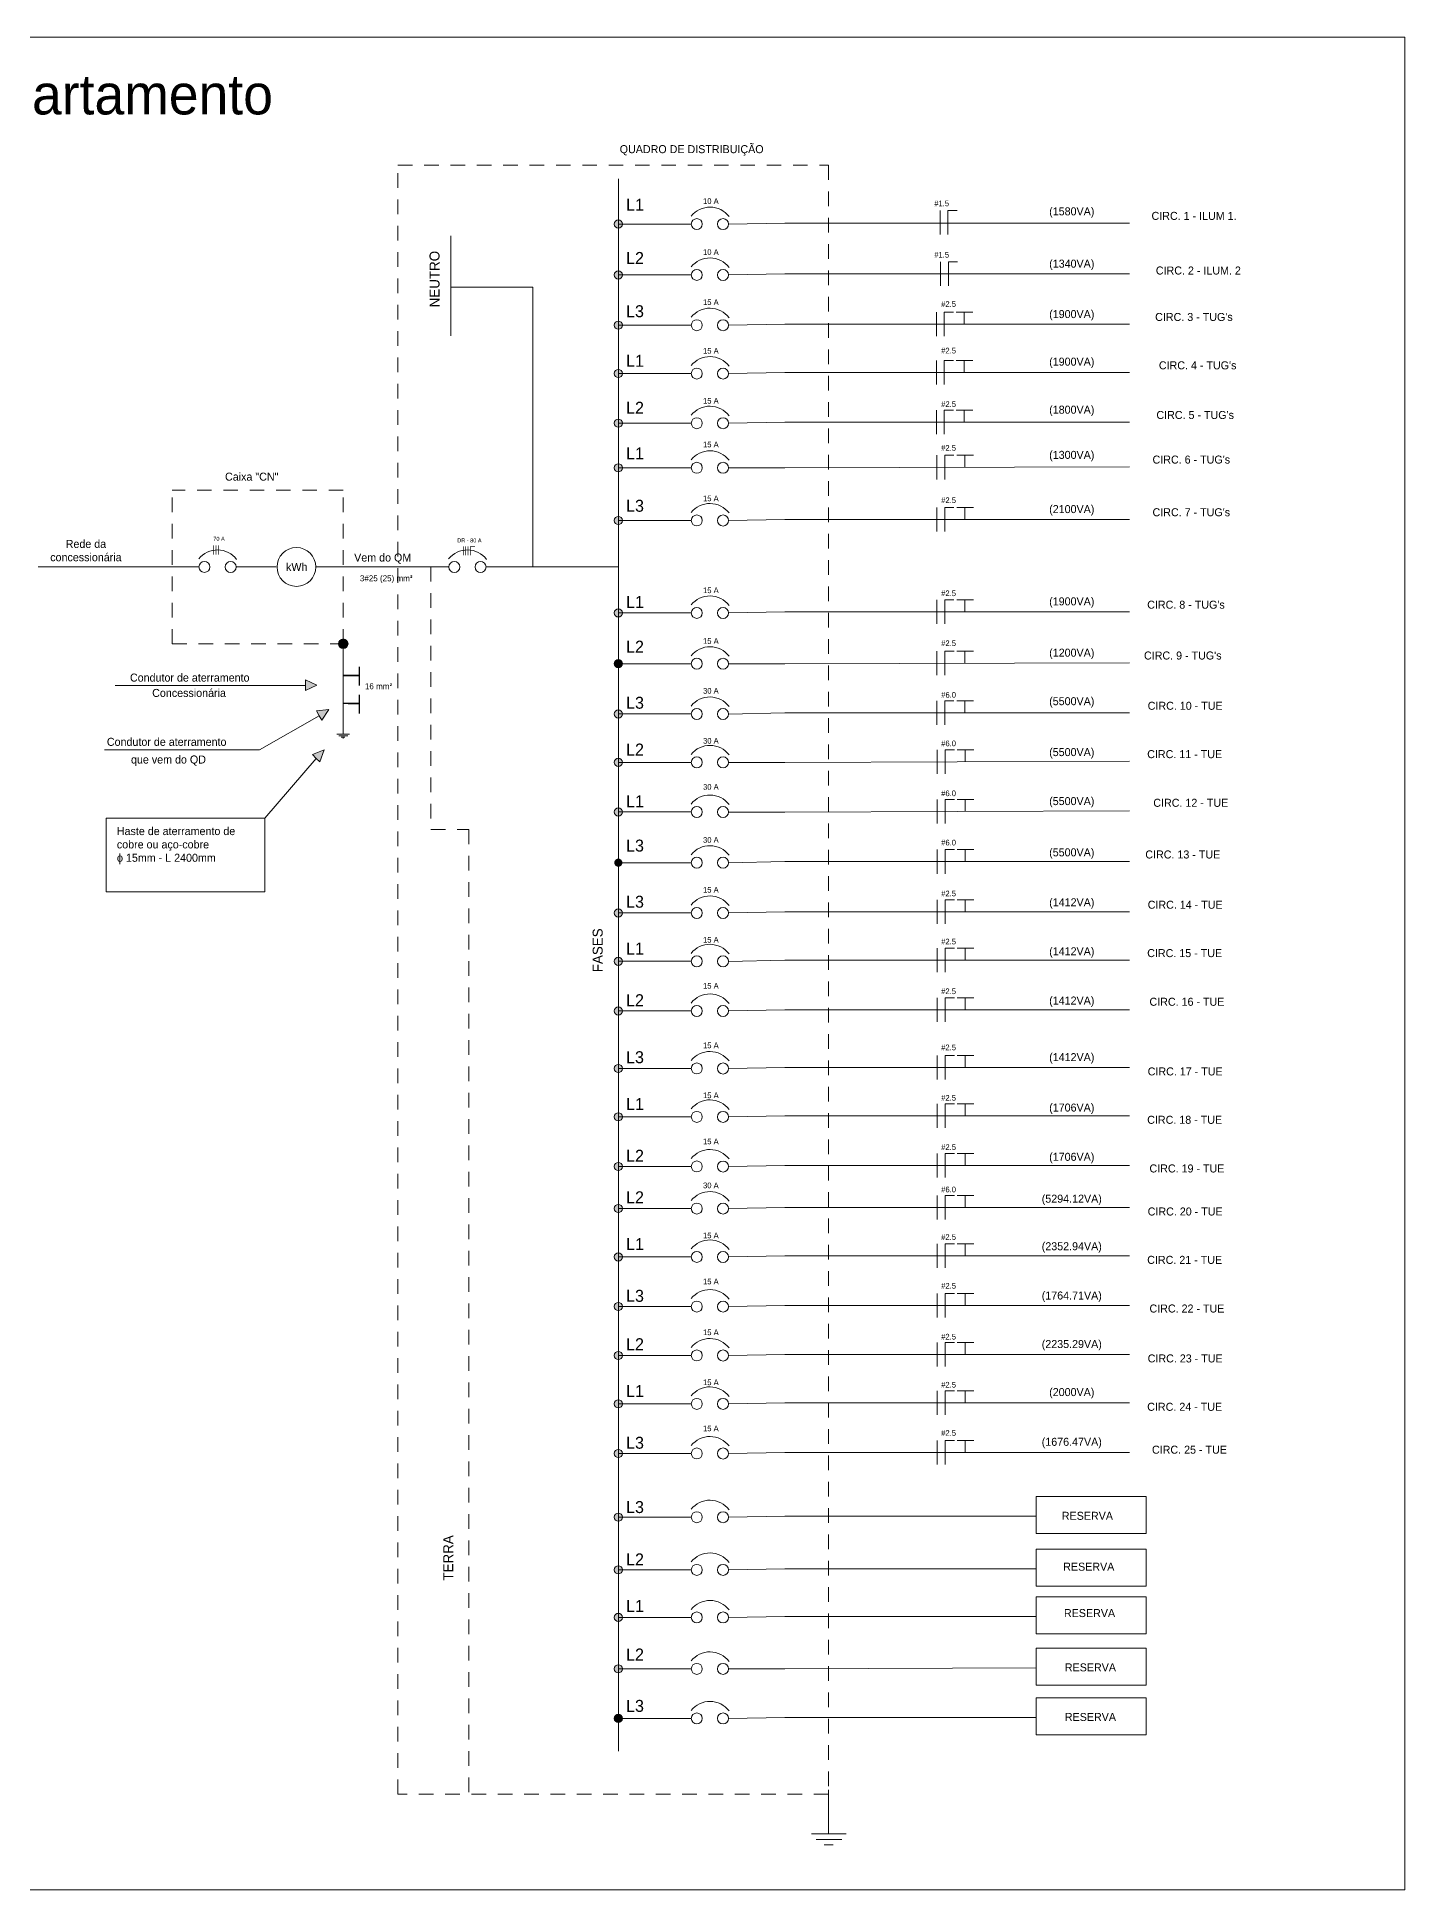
# Model space of a CAD drawing. Header units: millimetres. Extents: x 178 to 457, y 838 to 920.
# Drawn here: x 235.28 to 246.97, y 884.32 to 900.15 of the extents above; entities that cross this region are included whole.
import ezdxf

# ---------------------------------------------------------------- set-up
doc = ezdxf.new("R2010")
doc.units = ezdxf.units.MM
doc.linetypes.add('DASHED', pattern=[0.75, 0.5, -0.25])
doc.linetypes.add('DASHED2', pattern=[0.375, 0.25, -0.125])
doc.layers.add('Unifilar', color=255, linetype='Continuous')

msp = doc.modelspace()

# ---------------------------------------------------------------- hatches: boundary and pattern name
at = {"layer": 'Unifilar', "lineweight": 5, "true_color": 0xffffff}
h = msp.add_hatch(color=7, dxfattribs=at)
h.dxf.hatch_style = 1
edge = h.paths.add_edge_path()
edge.add_arc((240.2483947, 898.5558417), 0.0350053, 0, 360)
edge = h.paths.add_edge_path()
edge.add_arc((240.2483947, 898.1215659), 0.0350053, 0, 360)
edge = h.paths.add_edge_path()
edge.add_arc((240.2483947, 897.692046), 0.0350053, 0, 360)
edge = h.paths.add_edge_path()
edge.add_arc((240.2483947, 897.2786535), 0.0350053, 0, 360)
edge = h.paths.add_edge_path()
edge.add_arc((240.2483947, 896.8545011), 0.0350053, 0, 360)
edge = h.paths.add_edge_path()
edge.add_arc((240.2483947, 896.4733131), 0.0350053, 0, 360)
edge = h.paths.add_edge_path()
edge.add_arc((240.2483947, 896.0231261), 0.0350053, 0, 360)
edge = h.paths.add_edge_path()
edge.add_arc((240.2483947, 895.2332514), 0.0350053, 0, 360)
edge = h.paths.add_edge_path()
edge.add_arc((240.2483947, 894.3694557), 0.0350053, 0, 360)
edge = h.paths.add_edge_path()
edge.add_arc((240.2483947, 893.9560632), 0.0350053, 0, 360)
edge = h.paths.add_edge_path()
edge.add_arc((240.2483947, 893.5319108), 0.0350053, 0, 360)
edge = h.paths.add_edge_path()
edge.add_arc((240.2483947, 887.5055999), 0.0350053, 0, 360)
edge = h.paths.add_edge_path()
edge.add_arc((240.2483947, 887.0554129), 0.0350053, 0, 360)
edge = h.paths.add_edge_path()
edge.add_arc((240.2483947, 886.6488927), 0.0350053, 0, 360)
edge = h.paths.add_edge_path()
edge.add_arc((240.2483947, 886.2095158), 0.0350053, 0, 360)
h = msp.add_hatch(color=7, dxfattribs=at)
h.dxf.hatch_style = 1
edge = h.paths.add_edge_path()
edge.add_arc((237.8984159, 894.9698836), 0.0403663, 0, 360)
h = msp.add_hatch(color=7, dxfattribs=at)
h.dxf.hatch_style = 1
edge = h.paths.add_edge_path()
edge.add_arc((240.2483947, 894.7989756), 0.0350053, 0, 360)
h = msp.add_hatch(color=7, dxfattribs=at)
h.dxf.hatch_style = 1
h.paths.add_polyline_path([(237.6732876, 894.6159965), (237.5743765, 894.5707521), (237.5743765, 894.6137688), (237.5743765, 894.661241)])
h.paths.add_polyline_path([(237.6681554, 894.3954863), (237.776217, 894.4078616), (237.7149144, 894.3180148), (237.692686, 894.3548433)])
h.paths.add_polyline_path([(237.6340754, 894.0230991), (237.7357772, 894.0616634), (237.6984468, 893.9595022), (237.6678459, 893.9897349)])
h = msp.add_hatch(color=7, dxfattribs=at)
h.dxf.hatch_style = 1
edge = h.paths.add_edge_path()
edge.add_arc((240.2483947, 893.0987433), 0.0350053, 0, 360)
h = msp.add_hatch(color=7, dxfattribs=at)
h.dxf.hatch_style = 1
edge = h.paths.add_edge_path()
edge.add_arc((240.2483947, 892.6692234), 0.0350053, 0, 360)
edge = h.paths.add_edge_path()
edge.add_arc((240.2483947, 892.2558309), 0.0350053, 0, 360)
edge = h.paths.add_edge_path()
edge.add_arc((240.2483947, 891.8316784), 0.0350053, 0, 360)
edge = h.paths.add_edge_path()
edge.add_arc((240.2483947, 891.3401043), 0.0350053, 0, 360)
edge = h.paths.add_edge_path()
edge.add_arc((240.2483947, 890.9267118), 0.0350053, 0, 360)
edge = h.paths.add_edge_path()
edge.add_arc((240.2483947, 890.5025594), 0.0350053, 0, 360)
edge = h.paths.add_edge_path()
edge.add_arc((240.2483947, 890.1431276), 0.0350053, 0, 360)
h = msp.add_hatch(color=7, dxfattribs=at)
h.dxf.hatch_style = 1
edge = h.paths.add_edge_path()
edge.add_arc((240.2483947, 889.7297351), 0.0350053, 0, 360)
edge = h.paths.add_edge_path()
edge.add_arc((240.2483947, 889.3055826), 0.0350053, 0, 360)
edge = h.paths.add_edge_path()
edge.add_arc((240.2483947, 888.8875598), 0.0350053, 0, 360)
edge = h.paths.add_edge_path()
edge.add_arc((240.2483947, 888.4741673), 0.0350053, 0, 360)
edge = h.paths.add_edge_path()
edge.add_arc((240.2483947, 888.0500149), 0.0350053, 0, 360)
h = msp.add_hatch(color=7, dxfattribs=at)
h.dxf.hatch_style = 1
edge = h.paths.add_edge_path()
edge.add_arc((240.2483947, 885.7858904), 0.0350053, 0, 360)

# ---------------------------------------------------------------- linework, layer by layer
at = {"layer": 'Unifilar', "color": 7, "lineweight": 5, "true_color": 0xffffff}
for p, q in [((246.9692421, 900.1541846), (227.1123571, 900.1541846)), ((246.9692421, 884.32016), (246.9692421, 900.1541846)), ((240.2483947, 895.6258088), (240.2483947, 898.9425498)), ((242.9968648, 898.6718565), (242.9968648, 898.4657153)), ((243.0638806, 898.6718565), (243.0638806, 898.4657153)), ((243.0638806, 898.6718565), (243.1432592, 898.6718565)), ((238.8168873, 898.0159155), (238.8168873, 898.4558191)), ((240.8719307, 898.5558417), (240.2483947, 898.5558417)), ((241.1897373, 898.5556072), (241.671222, 898.5648134)), ((241.671222, 898.5648134), (244.6170473, 898.5648134)), ((240.8719307, 898.1215659), (240.2483947, 898.1215659)), ((241.1897373, 898.1213314), (241.671222, 898.1305377)), ((241.671222, 898.1305377), (244.6170473, 898.1305377)), ((243.000936, 898.2336083), (243.000936, 898.0274671)), ((243.0679518, 898.2336083), (243.0679518, 898.0274671)), ((243.0679518, 898.2336083), (243.1473304, 898.2336083)), ((239.5172748, 898.0159155), (238.8168873, 898.0159155)), ((238.8168873, 898.0159155), (238.8168873, 897.600391)), ((239.5172748, 895.6258088), (239.5172748, 898.0159155)), ((242.9658268, 897.8040884), (242.9658268, 897.5979472)), ((243.0328426, 897.8040884), (243.0328426, 897.5979472)), ((243.0328426, 897.8040884), (243.1122212, 897.8040884)), ((243.2037591, 897.8040884), (243.1358985, 897.8040884)), ((243.2037591, 897.7010178), (243.2037591, 897.8040884)), ((243.2037591, 897.8040884), (243.2783262, 897.8040884)), ((240.8719307, 897.692046), (240.2483947, 897.692046)), ((241.1897373, 897.6918116), (241.671222, 897.7010178)), ((241.671222, 897.7010178), (244.6170473, 897.7010178)), ((242.9658268, 897.3906959), (242.9658268, 897.1845547)), ((243.0328426, 897.3906959), (243.0328426, 897.1845547)), ((243.0328426, 897.3906959), (243.1122212, 897.3906959)), ((243.2037591, 897.3906959), (243.1358985, 897.3906959)), ((243.2037591, 897.2876253), (243.2037591, 897.3906959)), ((243.2037591, 897.3906959), (243.2783262, 897.3906959)), ((240.8719307, 897.2786535), (240.2483947, 897.2786535)), ((241.1897373, 897.278419), (241.671222, 897.2876253)), ((241.671222, 897.2876253), (244.6170473, 897.2876253)), ((240.8719307, 896.8545011), (240.2483947, 896.8545011)), ((241.1897373, 896.8542666), (241.671222, 896.8634729)), ((241.671222, 896.8634729), (244.6170473, 896.8634729)), ((242.9658268, 896.9665434), (242.9658268, 896.7604023)), ((243.0328426, 896.9665434), (243.0328426, 896.7604023)), ((243.0328426, 896.9665434), (243.1122212, 896.9665434)), ((243.2037591, 896.9665434), (243.1358985, 896.9665434)), ((243.2037591, 896.8634729), (243.2037591, 896.9665434)), ((243.2037591, 896.9665434), (243.2783262, 896.9665434)), ((242.969651, 896.5804165), (242.969651, 896.3742753)), ((243.0366668, 896.5804165), (243.0366668, 896.3742753)), ((243.0366668, 896.5804165), (243.1160454, 896.5804165)), ((243.2075833, 896.5804165), (243.1397227, 896.5804165)), ((243.2075833, 896.4773459), (243.2075833, 896.5804165)), ((243.2075833, 896.5804165), (243.2821504, 896.5804165)), ((240.8719307, 896.4733131), (240.2483947, 896.4733131)), ((241.1897373, 896.4730787), (241.671222, 896.4730787)), ((241.671222, 896.4730787), (244.6170473, 896.4822849)), ((242.969651, 896.1351685), (242.969651, 895.9290273)), ((243.0366668, 896.1351685), (243.0366668, 895.9290273)), ((243.0366668, 896.1351685), (243.1160454, 896.1351685)), ((243.2075833, 896.1351685), (243.1397227, 896.1351685)), ((243.2075833, 896.0320979), (243.2075833, 896.1351685)), ((243.2075833, 896.1351685), (243.2821504, 896.1351685)), ((240.8719307, 896.0231261), (240.2483947, 896.0231261)), ((241.1897373, 896.0228916), (241.671222, 896.0320979)), ((241.671222, 896.0320979), (244.6170473, 896.0320979)), ((236.6650686, 895.6262777), (235.2900523, 895.6262777)), ((236.9828752, 895.6260433), (237.3252109, 895.6260433)), ((237.6638559, 895.6260433), (238.8000418, 895.6260433)), ((239.1178483, 895.6258088), (240.2483947, 895.6258088)), ((240.2483947, 895.6258088), (240.2483947, 892.5539023)), ((242.969651, 895.3452938), (242.969651, 895.1391526)), ((243.0366668, 895.3452938), (243.0366668, 895.1391526)), ((243.0366668, 895.3452938), (243.1160454, 895.3452938)), ((243.2075833, 895.3452938), (243.1397227, 895.3452938)), ((243.2075833, 895.2422232), (243.2075833, 895.3452938)), ((243.2075833, 895.3452938), (243.2821504, 895.3452938)), ((240.8719307, 895.2332514), (240.2483947, 895.2332514)), ((241.1897373, 895.2330169), (241.671222, 895.2422232)), ((241.671222, 895.2422232), (244.6170473, 895.2422232)), ((237.8984159, 894.9698836), (237.8984159, 894.1956339)), ((240.8719307, 894.7989756), (240.2483947, 894.7989756)), ((241.1897373, 894.7987412), (241.671222, 894.7987412)), ((241.671222, 894.7987412), (244.6170473, 894.8079474)), ((242.9710237, 894.9060833), (242.9710237, 894.6999421)), ((243.0380395, 894.9060833), (243.0380395, 894.6999421)), ((243.0380395, 894.9060833), (243.117418, 894.9060833)), ((243.2089559, 894.9060833), (243.1410953, 894.9060833)), ((243.2089559, 894.8030127), (243.2089559, 894.9060833)), ((243.2089559, 894.9060833), (243.283523, 894.9060833)), ((237.5743765, 894.6137688), (237.5743765, 894.661241)), ((237.5743765, 894.661241), (237.6732876, 894.6159965)), ((236.5510563, 894.6137688), (235.9492164, 894.6137688)), ((236.5510563, 894.6137688), (237.5743765, 894.6137688)), ((237.6732876, 894.6159965), (237.5743765, 894.5707521)), ((237.5743765, 894.6137688), (237.5743765, 894.5707521)), ((242.969651, 894.4814981), (242.969651, 894.2753569)), ((243.0366668, 894.4814981), (243.0366668, 894.2753569)), ((243.0366668, 894.4814981), (243.1160454, 894.4814981)), ((243.2075833, 894.4814981), (243.1397227, 894.4814981)), ((243.2075833, 894.3784275), (243.2075833, 894.4814981)), ((243.2075833, 894.4814981), (243.2821504, 894.4814981)), ((237.181045, 894.0626204), (237.692686, 894.3548433)), ((237.6681554, 894.3954863), (237.776217, 894.4078616)), ((237.692686, 894.3548433), (237.6681554, 894.3954863)), ((237.692686, 894.3548433), (237.7149144, 894.3180148)), ((237.776217, 894.4078616), (237.7149144, 894.3180148)), ((240.8719307, 894.3694557), (240.2483947, 894.3694557)), ((241.1897373, 894.3692213), (241.671222, 894.3784275)), ((241.671222, 894.3784275), (244.6170473, 894.3784275)), ((237.8984159, 894.1956339), (237.8432415, 894.1956339)), ((237.8590173, 894.1832938), (237.9377328, 894.1832938)), ((237.8814958, 894.17133), (237.9119438, 894.17133)), ((237.8944515, 894.1631785), (237.899029, 894.1631785)), ((237.8984159, 894.1956339), (237.9431685, 894.1956339)), ((237.9431685, 894.1956339), (237.9522824, 894.1956339)), ((235.8580875, 894.0626204), (237.181045, 894.0626204)), ((237.2282049, 893.4781768), (237.6678459, 893.9897349)), ((237.6340754, 894.0230991), (237.7357772, 894.0616634)), ((237.6678459, 893.9897349), (237.6340754, 894.0230991)), ((237.6678459, 893.9897349), (237.6984468, 893.9595022)), ((237.7357772, 894.0616634), (237.6984468, 893.9595022)), ((242.9736579, 894.0631791), (242.9736579, 893.857038)), ((243.0406737, 894.0631791), (243.0406737, 893.857038)), ((243.0406737, 894.0631791), (243.1200522, 894.0631791)), ((243.2115901, 894.0631791), (243.1437296, 894.0631791)), ((243.2115901, 893.9601086), (243.2115901, 894.0631791)), ((243.2115901, 894.0631791), (243.2861573, 894.0631791)), ((240.8719307, 893.9560632), (240.2483947, 893.9560632)), ((241.1897373, 893.9558288), (241.671222, 893.9558288)), ((241.671222, 893.9558288), (244.6170473, 893.965035)), ((240.8719307, 893.5319108), (240.2483947, 893.5319108)), ((241.1897373, 893.5316763), (241.671222, 893.5316763)), ((241.671222, 893.5316763), (244.6170473, 893.5408826)), ((242.9736579, 893.6390267), (242.9736579, 893.4328855)), ((243.0406737, 893.6390267), (243.0406737, 893.4328855)), ((243.0406737, 893.6390267), (243.1200522, 893.6390267)), ((243.2115901, 893.6390267), (243.1437296, 893.6390267)), ((243.2115901, 893.5359561), (243.2115901, 893.6390267)), ((243.2115901, 893.6390267), (243.2861573, 893.6390267)), ((237.2282049, 893.4781768), (235.8709518, 893.4781768)), ((235.8709518, 892.849174), (235.8709518, 893.4781768)), ((237.2282049, 892.849174), (237.2282049, 893.4781768)), ((242.9736579, 893.2107857), (242.9736579, 893.0046445)), ((243.0406737, 893.2107857), (243.0406737, 893.0046445)), ((243.0406737, 893.2107857), (243.1200522, 893.2107857)), ((243.2115901, 893.2107857), (243.1437296, 893.2107857)), ((243.2115901, 893.1077151), (243.2115901, 893.2107857)), ((243.2115901, 893.2107857), (243.2861573, 893.2107857)), ((240.8719307, 893.0987433), (240.2483947, 893.0987433)), ((241.1897373, 893.0985088), (241.671222, 893.1077151)), ((241.671222, 893.1077151), (244.6170473, 893.1077151)), ((235.8709518, 892.849174), (237.2282049, 892.849174)), ((242.9736579, 892.7812658), (242.9736579, 892.5751246)), ((243.0406737, 892.7812658), (243.0406737, 892.5751246)), ((243.0406737, 892.7812658), (243.1200522, 892.7812658)), ((243.2115901, 892.7812658), (243.1437296, 892.7812658)), ((243.2115901, 892.6781952), (243.2115901, 892.7812658)), ((243.2115901, 892.7812658), (243.2861573, 892.7812658)), ((240.8719307, 892.6692234), (240.2483947, 892.6692234)), ((241.1897373, 892.6689889), (241.671222, 892.6781952)), ((241.671222, 892.6781952), (244.6170473, 892.6781952)), ((240.2483947, 892.5539023), (240.2483947, 885.5055896)), ((240.8719307, 892.2558309), (240.2483947, 892.2558309)), ((241.1897373, 892.2555964), (241.671222, 892.2648027)), ((241.671222, 892.2648027), (244.6170473, 892.2648027)), ((242.9736579, 892.3678733), (242.9736579, 892.1617321)), ((243.0406737, 892.3678733), (243.0406737, 892.1617321)), ((243.0406737, 892.3678733), (243.1200522, 892.3678733)), ((243.2115901, 892.3678733), (243.1437296, 892.3678733)), ((243.2115901, 892.2648027), (243.2115901, 892.3678733)), ((243.2115901, 892.3678733), (243.2861573, 892.3678733)), ((242.9736579, 891.9437208), (242.9736579, 891.7375796)), ((243.0406737, 891.9437208), (243.0406737, 891.7375796)), ((243.0406737, 891.9437208), (243.1200522, 891.9437208)), ((243.2115901, 891.9437208), (243.1437296, 891.9437208)), ((243.2115901, 891.8406502), (243.2115901, 891.9437208)), ((243.2115901, 891.9437208), (243.2861573, 891.9437208)), ((240.8719307, 891.8316784), (240.2483947, 891.8316784)), ((241.1897373, 891.831444), (241.671222, 891.8406502)), ((241.671222, 891.8406502), (244.6170473, 891.8406502)), ((240.8719307, 891.3401043), (240.2483947, 891.3401043)), ((241.1897373, 891.3398699), (241.671222, 891.3490761)), ((241.671222, 891.3490761), (244.6170473, 891.3490761)), ((242.9736579, 891.4521467), (242.9736579, 891.2460055)), ((243.0406737, 891.4521467), (243.0406737, 891.2460055)), ((243.0406737, 891.4521467), (243.1200522, 891.4521467)), ((243.2115901, 891.4521467), (243.1437296, 891.4521467)), ((243.2115901, 891.3490761), (243.2115901, 891.4521467)), ((243.2115901, 891.4521467), (243.2861573, 891.4521467)), ((242.9736579, 891.0387542), (242.9736579, 890.832613)), ((243.0406737, 891.0387542), (243.0406737, 890.832613)), ((243.0406737, 891.0387542), (243.1200522, 891.0387542)), ((243.2115901, 891.0387542), (243.1437296, 891.0387542)), ((243.2115901, 890.9356836), (243.2115901, 891.0387542)), ((243.2115901, 891.0387542), (243.2861573, 891.0387542)), ((240.8719307, 890.9267118), (240.2483947, 890.9267118)), ((241.1897373, 890.9264774), (241.671222, 890.9356836)), ((241.671222, 890.9356836), (244.6170473, 890.9356836)), ((241.1897373, 890.5023249), (241.671222, 890.5115312)), ((241.671222, 890.5115312), (244.6170473, 890.5115312)), ((242.9736579, 890.6146018), (242.9736579, 890.4084606)), ((243.0406737, 890.6146018), (243.0406737, 890.4084606)), ((243.0406737, 890.6146018), (243.1200522, 890.6146018)), ((243.2115901, 890.6146018), (243.1437296, 890.6146018)), ((243.2115901, 890.5115312), (243.2115901, 890.6146018)), ((243.2115901, 890.6146018), (243.2861573, 890.6146018)), ((240.8719307, 890.5025594), (240.2483947, 890.5025594)), ((242.9736579, 890.25517), (242.9736579, 890.0490288)), ((243.0406737, 890.25517), (243.0406737, 890.0490288)), ((243.0406737, 890.25517), (243.1200522, 890.25517)), ((243.2115901, 890.25517), (243.1437296, 890.25517)), ((243.2115901, 890.1520994), (243.2115901, 890.25517)), ((243.2115901, 890.25517), (243.2861573, 890.25517)), ((240.8719307, 890.1431276), (240.2483947, 890.1431276)), ((241.1897373, 890.1428931), (241.671222, 890.1520994)), ((241.671222, 890.1520994), (244.6170473, 890.1520994)), ((240.8719307, 889.7297351), (240.2483947, 889.7297351)), ((241.1897373, 889.7295006), (241.671222, 889.7387069)), ((241.671222, 889.7387069), (244.6170473, 889.7387069)), ((242.9736579, 889.8417775), (242.9736579, 889.6356363)), ((243.0406737, 889.8417775), (243.0406737, 889.6356363)), ((243.0406737, 889.8417775), (243.1200522, 889.8417775)), ((243.2115901, 889.8417775), (243.1437296, 889.8417775)), ((243.2115901, 889.7387069), (243.2115901, 889.8417775)), ((243.2115901, 889.8417775), (243.2861573, 889.8417775)), ((242.9736579, 889.417625), (242.9736579, 889.2114838)), ((243.0406737, 889.417625), (243.0406737, 889.2114838)), ((243.0406737, 889.417625), (243.1200522, 889.417625)), ((243.2115901, 889.417625), (243.1437296, 889.417625)), ((243.2115901, 889.3145544), (243.2115901, 889.417625)), ((243.2115901, 889.417625), (243.2861573, 889.417625)), ((240.8719307, 889.3055826), (240.2483947, 889.3055826)), ((241.1897373, 889.3053481), (241.671222, 889.3145544)), ((241.671222, 889.3145544), (244.6170473, 889.3145544)), ((242.9736579, 888.9996022), (242.9736579, 888.793461)), ((243.0406737, 888.9996022), (243.0406737, 888.793461)), ((243.0406737, 888.9996022), (243.1200522, 888.9996022)), ((243.2115901, 888.9996022), (243.1437296, 888.9996022)), ((243.2115901, 888.8965316), (243.2115901, 888.9996022)), ((243.2115901, 888.9996022), (243.2861573, 888.9996022)), ((240.8719307, 888.8875598), (240.2483947, 888.8875598)), ((241.1897373, 888.8873254), (241.671222, 888.8965316)), ((241.671222, 888.8965316), (244.6170473, 888.8965316)), ((240.8719307, 888.4741673), (240.2483947, 888.4741673)), ((241.1897373, 888.4739329), (241.671222, 888.4831391)), ((241.671222, 888.4831391), (244.6170473, 888.4831391)), ((242.9736579, 888.5862097), (242.9736579, 888.3800685)), ((243.0406737, 888.5862097), (243.0406737, 888.3800685)), ((243.0406737, 888.5862097), (243.1200522, 888.5862097)), ((243.2115901, 888.5862097), (243.1437296, 888.5862097)), ((243.2115901, 888.4831391), (243.2115901, 888.5862097)), ((243.2115901, 888.5862097), (243.2861573, 888.5862097)), ((242.9736579, 888.1620573), (242.9736579, 887.9559161)), ((243.0406737, 888.1620573), (243.0406737, 887.9559161)), ((243.0406737, 888.1620573), (243.1200522, 888.1620573)), ((243.2115901, 888.1620573), (243.1437296, 888.1620573)), ((243.2115901, 888.0589867), (243.2115901, 888.1620573)), ((243.2115901, 888.1620573), (243.2861573, 888.1620573)), ((240.8719307, 888.0500149), (240.2483947, 888.0500149)), ((241.1897373, 888.0497804), (241.671222, 888.0589867)), ((241.671222, 888.0589867), (244.6170473, 888.0589867)), ((243.8186537, 887.5145717), (243.8186537, 887.68144)), ((243.8186537, 887.68144), (244.7586615, 887.68144)), ((244.7586615, 887.68144), (244.7586615, 887.366116)), ((240.8719307, 887.5055999), (240.2483947, 887.5055999)), ((241.1897373, 887.5053655), (241.671222, 887.5145717)), ((241.671222, 887.5145717), (243.8186537, 887.5145717)), ((243.8186537, 887.5145717), (243.8186537, 887.366116)), ((244.7586615, 887.366116), (243.8186537, 887.366116)), ((243.8186537, 887.0643847), (243.8186537, 887.231253)), ((243.8186537, 887.231253), (244.7586615, 887.231253)), ((244.7586615, 887.231253), (244.7586615, 886.915929)), ((240.8719307, 887.0554129), (240.2483947, 887.0554129)), ((241.1897373, 887.0551784), (241.671222, 887.0643847)), ((241.671222, 887.0643847), (243.8186537, 887.0643847)), ((243.8186537, 887.0643847), (243.8186537, 886.915929)), ((244.7586615, 886.915929), (243.8186537, 886.915929)), ((243.8186537, 886.6578645), (243.8186537, 886.8247328)), ((243.8186537, 886.8247328), (244.7586615, 886.8247328)), ((244.7586615, 886.8247328), (244.7586615, 886.5094088)), ((240.8719307, 886.6488927), (240.2483947, 886.6488927)), ((241.1897373, 886.6486583), (241.671222, 886.6578645)), ((241.671222, 886.6578645), (243.8186537, 886.6578645)), ((243.8186537, 886.6578645), (243.8186537, 886.5094088)), ((244.7586615, 886.5094088), (243.8186537, 886.5094088)), ((243.8186537, 886.2184876), (243.8186537, 886.3853559)), ((243.8186537, 886.3853559), (244.7586615, 886.3853559)), ((244.7586615, 886.3853559), (244.7586615, 886.0700319)), ((240.8719307, 886.2095158), (240.2483947, 886.2095158)), ((241.1897373, 886.2092814), (241.671222, 886.2092814)), ((241.671222, 886.2092814), (243.8186537, 886.2184876)), ((243.8186537, 886.2184876), (243.8186537, 886.0700319)), ((244.7586615, 886.0700319), (243.8186537, 886.0700319)), ((243.8186537, 885.7948622), (243.8186537, 885.9617305)), ((243.8186537, 885.9617305), (244.7586615, 885.9617305)), ((244.7586615, 885.9617305), (244.7586615, 885.6464065)), ((240.8719307, 885.7858904), (240.2483947, 885.7858904)), ((241.1897373, 885.7856559), (241.671222, 885.7948622)), ((241.671222, 885.7948622), (243.8186537, 885.7948622)), ((243.8186537, 885.7948622), (243.8186537, 885.6464065)), ((244.7586615, 885.6464065), (243.8186537, 885.6464065)), ((242.0449165, 885.1750379), (242.0449165, 884.8000624)), ((241.8989877, 884.8000624), (242.1943485, 884.8000624)), ((241.9400595, 884.7518795), (242.1573528, 884.7518795)), ((242.0081184, 884.7058776), (242.082618, 884.7058776)), ((227.1123571, 884.32016), (246.9692421, 884.32016))]:
    msp.add_line(p, q, dxfattribs=at)
at = {"layer": 'Unifilar', "color": 7, "linetype": 'DASHED', "lineweight": 5, "ltscale": 0.25, "true_color": 0xffffff}
for p, q in [((237.8984159, 896.2826719), (236.4371124, 896.2826719)), ((236.4371124, 894.9698836), (236.4371124, 896.2826719)), ((237.8984159, 894.9698836), (237.8984159, 896.2826719)), ((238.6452726, 895.6260433), (238.6452726, 893.3809632)), ((236.4371124, 894.9698836), (237.8984159, 894.9698836)), ((238.6452726, 893.3809632), (238.9719866, 893.3809632)), ((238.9719866, 893.3809632), (238.9719866, 885.1400327))]:
    msp.add_line(p, q, dxfattribs=at)
at = {"layer": 'Unifilar', "color": 7, "linetype": 'DASHED2', "lineweight": 5, "ltscale": 0.5, "true_color": 0xffffff}
msp.add_lwpolyline([(242.0449165, 885.1400327), (238.365771, 885.1400327), (238.365771, 899.0583288), (242.0449165, 899.0583288)], close=True, dxfattribs=at)
at = {"layer": 'Unifilar', "color": 7, "lineweight": 5, "true_color": 0xffffff}
for points, const_width in [([(236.789072, 895.8101458), (236.7890799, 895.731831)], 0.0055939), ([(236.8098155, 895.8101439), (236.8098234, 895.731829)], 0.0055939), ([(236.8293456, 895.8101458), (236.8293535, 895.731831)], 0.0055939), ([(238.9234288, 895.8023975), (238.9234367, 895.7240827)], 0.0055939), ([(238.9441724, 895.8023956), (238.9441803, 895.7240807)], 0.0055939), ([(238.9637024, 895.8023975), (238.9637103, 895.7240827)], 0.0055939), ([(238.9811816, 895.7996031), (239.0240683, 895.7996075)], 0.0055939), ([(238.9839789, 895.7968064), (238.9839862, 895.7240855)], 0.0055939), ([(238.0288164, 894.6980423), (237.8984159, 894.6983421)], 0.0121352), ([(238.035056, 894.7728619), (238.0346841, 894.6110597)], 0.0121352), ([(238.0288164, 894.4591937), (237.8984159, 894.4594935)], 0.0121352), ([(238.035056, 894.5340133), (238.0346841, 894.3722111)], 0.0121352)]:
    msp.add_lwpolyline(points, dxfattribs=dict(at, const_width=const_width))
for centre, radius in [((240.2483947, 898.5558417), 0.0350053), ((240.9189771, 898.5558417), 0.0470464), ((241.1426909, 898.5556072), 0.0470464), ((240.2483947, 898.1215659), 0.0350053), ((240.9189771, 898.1215659), 0.0470464), ((241.1426909, 898.1213314), 0.0470464), ((240.2483947, 897.692046), 0.0350053), ((240.9189771, 897.692046), 0.0470464), ((241.1426909, 897.6918116), 0.0470464), ((240.9189771, 897.2786535), 0.0470464), ((241.1426909, 897.278419), 0.0470464), ((240.2483947, 897.2786535), 0.0350053), ((240.2483947, 896.8545011), 0.0350053), ((240.9189771, 896.8545011), 0.0470464), ((241.1426909, 896.8542666), 0.0470464), ((240.2483947, 896.4733131), 0.0350053), ((240.9189771, 896.4733131), 0.0470464), ((241.1426909, 896.4730787), 0.0470464), ((240.2483947, 896.0231261), 0.0350053), ((240.9189771, 896.0231261), 0.0470464), ((241.1426909, 896.0228916), 0.0470464), ((237.4979271, 895.6260433), 0.1659288), ((236.712115, 895.6262777), 0.0470464), ((236.9358288, 895.6260433), 0.0470464), ((238.8470882, 895.6260433), 0.0470464), ((239.0708019, 895.6258088), 0.0470464), ((240.2483947, 895.2332514), 0.0350053), ((240.9189771, 895.2332514), 0.0470464), ((241.1426909, 895.2330169), 0.0470464), ((237.8984159, 894.9698836), 0.0403663), ((240.2483947, 894.7989756), 0.0350053), ((240.9189771, 894.7989756), 0.0470464), ((241.1426909, 894.7987412), 0.0470464), ((240.2483947, 894.3694557), 0.0350053), ((240.9189771, 894.3694557), 0.0470464), ((241.1426909, 894.3692213), 0.0470464), ((240.2483947, 893.9560632), 0.0350053), ((240.9189771, 893.9560632), 0.0470464), ((241.1426909, 893.9558288), 0.0470464), ((240.2483947, 893.5319108), 0.0350053), ((240.9189771, 893.5319108), 0.0470464), ((241.1426909, 893.5316763), 0.0470464), ((240.9189771, 893.0987433), 0.0470464), ((241.1426909, 893.0985088), 0.0470464), ((240.2483947, 892.6692234), 0.0350053), ((240.9189771, 892.6692234), 0.0470464), ((241.1426909, 892.6689889), 0.0470464), ((240.2483947, 892.2558309), 0.0350053), ((240.9189771, 892.2558309), 0.0470464), ((241.1426909, 892.2555964), 0.0470464), ((240.2483947, 891.8316784), 0.0350053), ((240.9189771, 891.8316784), 0.0470464), ((241.1426909, 891.831444), 0.0470464), ((240.2483947, 891.3401043), 0.0350053), ((240.9189771, 891.3401043), 0.0470464), ((241.1426909, 891.3398699), 0.0470464), ((240.2483947, 890.9267118), 0.0350053), ((240.9189771, 890.9267118), 0.0470464), ((241.1426909, 890.9264774), 0.0470464), ((240.2483947, 890.5025594), 0.0350053), ((240.9189771, 890.5025594), 0.0470464), ((241.1426909, 890.5023249), 0.0470464), ((240.9189771, 890.1431276), 0.0470464), ((241.1426909, 890.1428931), 0.0470464), ((240.2483947, 890.1431276), 0.0350053), ((240.2483947, 889.7297351), 0.0350053), ((240.9189771, 889.7297351), 0.0470464), ((241.1426909, 889.7295006), 0.0470464), ((240.2483947, 889.3055826), 0.0350053), ((240.9189771, 889.3055826), 0.0470464), ((241.1426909, 889.3053481), 0.0470464), ((240.2483947, 888.8875598), 0.0350053), ((240.9189771, 888.8875598), 0.0470464), ((241.1426909, 888.8873254), 0.0470464), ((240.2483947, 888.4741673), 0.0350053), ((240.9189771, 888.4741673), 0.0470464), ((241.1426909, 888.4739329), 0.0470464), ((240.2483947, 888.0500149), 0.0350053), ((240.9189771, 888.0500149), 0.0470464), ((241.1426909, 888.0497804), 0.0470464), ((240.2483947, 887.5055999), 0.0350053), ((240.9189771, 887.5055999), 0.0470464), ((241.1426909, 887.5053655), 0.0470464), ((240.2483947, 887.0554129), 0.0350053), ((240.9189771, 887.0554129), 0.0470464), ((241.1426909, 887.0551784), 0.0470464), ((240.2483947, 886.6488927), 0.0350053), ((240.9189771, 886.6488927), 0.0470464), ((241.1426909, 886.6486583), 0.0470464), ((240.2483947, 886.2095158), 0.0350053), ((240.9189771, 886.2095158), 0.0470464), ((241.1426909, 886.2092814), 0.0470464), ((240.2483947, 885.7858904), 0.0350053), ((240.9189771, 885.7858904), 0.0470464), ((241.1426909, 885.7856559), 0.0470464)]:
    msp.add_circle(centre, radius, dxfattribs=at)
for centre in [(241.0307594, 898.4961906), (241.0307594, 898.0619149), (241.0307594, 897.632395), (241.0307594, 897.2190025), (241.0307594, 896.79485), (241.0307594, 896.4136621), (241.0307594, 895.9634751), (236.8238973, 895.5666267), (238.9588704, 895.5663922), (241.0307594, 895.1736003), (241.0307594, 894.7393246), (241.0307594, 894.3098047), (241.0307594, 893.8964122), (241.0307594, 893.4722597), (241.0307594, 893.0390922), (241.0307594, 892.6095723), (241.0307594, 892.1961798), (241.0307594, 891.7720274), (241.0307594, 891.2804533), (241.0307594, 890.8670608), (241.0307594, 890.4429083), (241.0307594, 890.0834765), (241.0307594, 889.670084), (241.0307594, 889.2459315), (241.0307594, 888.8279088), (241.0307594, 888.4145163), (241.0307594, 887.9903638), (241.0307594, 887.4459489), (241.0307594, 886.9957619), (241.0307594, 886.5892417), (241.0307594, 886.1498648), (241.0307594, 885.7262394)]:
    msp.add_arc(centre, 0.2048441, 37.18546741, 141.5135363, dxfattribs=at)

# ---------------------------------------------------------------- texts
at = {"layer": 'Unifilar', "color": 7, "lineweight": 5, "true_color": 0xffffff, "attachment_point": 1}
for s, width, heights, insert, char_height in [('Quadro Terminal do apartamento', 10.767903234, [0.6510979], (230.537576, 899.8348293), 0.341898442), ('\\pxqc;QUADRO DE DISTRIBUIÇÃO', 1.877081336, [0.0878725], (239.9363222, 899.2304124), 0.068379688), ('L1 ', 0.49046908, [0.0249249], (240.3147018, 898.7721731), 0.10256953), ('10 A', 0.49046908, [0.0249249], (240.9723576, 898.7761889), 0.04850128), ('#1.5', 0.49046908, [0.0249249], (242.9480337, 898.7572603), 0.04850128), ('\\pxqc;(1580VA)', 1.000254183, [0.0468782], (243.6225903, 898.6990434), 0.068379688), ('\\pxqc;CIRC. 1 - ILUM 1.', 1.000254183, [0.0468782], (244.6673038, 898.6602076), 0.068379688), ('L2 ', 0.49046908, [0.0249249], (240.3147018, 898.317295), 0.10256953), ('10 A', 0.49046908, [0.0249249], (240.9723576, 898.3409576), 0.04850128), ('#1.5', 0.49046908, [0.0249249], (242.9480337, 898.3179281), 0.04850128), ('\\pxqc;(1340VA)', 1.000254183, [0.0468782], (243.6225903, 898.2519268), 0.068379688), ('\\pxqc;CIRC. 2 - ILUM. 2', 1.008651304, [0.0094776], (244.6998573, 898.1934147), 0.068379688), ('L3 ', 0.49046908, [0.0249249], (240.3147018, 897.862492), 0.10256953), ('15 A', 0.49046908, [0.0249249], (240.9723576, 897.9126496), 0.04850128), ('#2.5', 0.49046908, [0.0249249], (243.0070882, 897.8972376), 0.04850128), ('\\pxqc;(1900VA)', 1.000254183, [0.0468782], (243.6225903, 897.8210708), 0.068379688), ("\\pxqc;CIRC. 3 - TUG's", 0.916900821, [0.0783295], (244.7079965, 897.7964124), 0.068379688), ('15 A', 0.49046908, [0.0249249], (240.9723576, 897.4964657), 0.04850128), ('#2.5', 0.49046908, [0.0249249], (243.0070882, 897.4988957), 0.04850128), ('L1 ', 0.49046908, [0.0249249], (240.3147018, 897.4386706), 0.10256953), ('\\pxqc;(1900VA)', 1.000254183, [0.0468782], (243.6225903, 897.4146004), 0.068379688), ("\\pxqc;CIRC. 4 - TUG's", 1.061651214, [0.0028775], (244.6673038, 897.3830199), 0.068379688), ('L2 ', 0.49046908, [0.0249249], (240.3147018, 897.0373473), 0.10256953), ('15 A', 0.49046908, [0.0249249], (240.9723576, 897.0698996), 0.04850128), ('#2.5', 0.49046908, [0.0249249], (243.0070882, 897.0414809), 0.04850128), ('\\pxqc;(1800VA)', 1.000254183, [0.0468782], (243.6225903, 897.0040666), 0.068379688), ("\\pxqc;CIRC. 5 - TUG's", 1.019650405, [0.0723026], (244.6673038, 896.9588675), 0.068379688), ('15 A', 0.49046908, [0.0249249], (240.9723576, 896.6969975), 0.04850128), ('L1 ', 0.49046908, [0.0249249], (240.3147018, 896.6474304), 0.10256953), ('#2.5', 0.49046908, [0.0249249], (243.0070882, 896.6675281), 0.04850128), ('\\pxqc;(1300VA)', 1.000254183, [0.0468782], (243.6225903, 896.6179219), 0.068379688), ("\\pxqc;CIRC. 6 - TUG's", 0.953596063, [0.1102787], (244.6673038, 896.5776795), 0.068379688), ('\\pxqc;Caixa "CN" ', 0.86051403, [0.0094776], (236.6856414, 896.4316893), 0.068379688), ('15 A', 0.49046908, [0.0249249], (240.9723576, 896.236324), 0.04850128), ('#2.5', 0.49046908, [0.0249249], (243.0070882, 896.2204098), 0.04850128), ('L3 ', 0.49046908, [0.0249249], (240.3147018, 896.2000093), 0.10256953), ('\\pxqc;(2100VA)', 1.000254183, [0.0468782], (243.6225903, 896.1545465), 0.068379688), ("\\pxqc;CIRC. 7 - TUG's", 0.953334335, [0.1354798], (244.6673038, 896.1274925), 0.068379688), ('\\pxqc;Rede da \\Pconcessionária', 0.84895675, [0.2618226], (235.2749465, 895.8571097), 0.068379688), ('70 A', 0.49046908, [0.0249249], (236.7880614, 895.8835525), 0.03418984), ('\\pxqc;Vem do QM', 1.014360067, [0.0878725], (237.7279209, 895.740717), 0.068379688), ('DR - 80 A', 0.49046908, [0.0249249], (238.8724507, 895.8697232), 0.03418984), ('\\pxqc;kWh', 1.071008041, [0.0094776], (236.9652164, 895.6601427), 0.06837969), ('3#25 (25) mm{\\fISOCPEUR|b0|i0|c0|p34;²}', 0.710217393, [0.0249249], (238.0401658, 895.5547609), 0.051284766), ('15 A', 0.49046908, [0.0249249], (240.9723576, 895.4506532), 0.04850128), ('#2.5', 0.49046908, [0.0249249], (243.0070882, 895.4252214), 0.04850128), ('L1 ', 0.49046908, [0.0249249], (240.3147018, 895.3784544), 0.10256953), ('\\pxqc;(1900VA)', 1.000254183, [0.0468782], (243.6225903, 895.3659965), 0.068379688), ("\\pxqc;CIRC. 8 - TUG's", 0.962722836, [0.1359351], (244.6170473, 895.3376178), 0.068379688), ('L2 ', 0.49046908, [0.0249249], (240.3147018, 894.9961593), 0.10256953), ('15 A', 0.49046908, [0.0249249], (240.9723576, 895.0174731), 0.04850128), ('#2.5', 0.49046908, [0.0249249], (243.0070882, 894.9984271), 0.04850128), ('\\pxqc;(1200VA)', 1.000254183, [0.0468782], (243.6225903, 894.927447), 0.068379688), ("\\pxqc;CIRC. 9 - TUG's", 0.908172588, [0.1678943], (244.6170473, 894.903342), 0.068379688), ('\\pxqc;Condutor de aterramento', 1.67749239, [0.0633744], (235.7476685, 894.7146754), 0.068379688), ('16 mm{\\fISOCPEUR|b0|i0|c0|p34;²}', 0.49046908, [0.0249249], (238.0828867, 894.632079), 0.051284766), ('\\pxqc;Concessionária', 1.198218861, [0.0633744], (235.9813951, 894.5835397), 0.068379688), ('L3 ', 0.49046908, [0.0249249], (240.3147018, 894.5167522), 0.10256953), ('30 A', 0.49046908, [0.0249249], (240.9723576, 894.5914547), 0.04850128), ('#6.0', 0.49046908, [0.0249249], (243.0070882, 894.5570405), 0.04850128), ('\\pxqc;(5500VA)', 1.000254183, [0.0468782], (243.6225903, 894.512848), 0.068379688), ('\\pxqc;CIRC. 10 - TUE', 0.948783824, [0.1298733], (244.6170473, 894.4738222), 0.068379688), ('\\pxqc;Condutor de aterramento', 2.026266451, [0.0016995], (235.3760998, 894.1655107), 0.068379688), ('30 A', 0.49046908, [0.0249249], (240.9723576, 894.164223), 0.04850128), ('\\pxqc;que vem do QD', 1.181554257, [0.1180477], (235.81391, 894.0144335), 0.068379688), ('L2 ', 0.49046908, [0.0249249], (240.3147018, 894.1168004), 0.10256953), ('#6.0', 0.49046908, [0.0249249], (243.0070882, 894.1424416), 0.04850128), ('\\pxqc;(5500VA)', 1.000254183, [0.0468782], (243.6225903, 894.0779251), 0.068379688), ('\\pxqc;CIRC. 11 - TUE', 0.940553142, [0.136211], (244.6170473, 894.0604296), 0.068379688), ('L1 ', 0.49046908, [0.0249249], (240.3147018, 893.6748502), 0.10256953), ('30 A', 0.49046908, [0.0249249], (240.9723576, 893.7704879), 0.04850128), ('#6.0', 0.49046908, [0.0249249], (243.0070882, 893.7156472), 0.04850128), ('\\pxqc;(5500VA)', 1.000254183, [0.0468782], (243.6225903, 893.6592628), 0.068379688), ('\\pxqc;CIRC. 12 - TUE', 1.524015304, [0.1362093], (244.3772544, 893.6446386), 0.068379688), ('Haste de aterramento de \\Pcobre ou aço-cobre\\P{\\fISOCPEUR|b0|i0|c0|p34;ɸ} 15mm - L 2400mm', 1.310629767, [0.4536171], (235.9636561, 893.4029336), 0.068379688), ('L3 ', 0.49046908, [0.0249249], (240.3147018, 893.295927), 0.10256953), ('30 A', 0.49046908, [0.0249249], (240.9723576, 893.3172408), 0.04850128), ('#6.0', 0.49046908, [0.0249249], (243.0070882, 893.2946108), 0.04850128), ('\\pxqc;(5500VA)', 1.000254183, [0.0468782], (243.6225903, 893.2212758), 0.068379688), ('\\pxqc;CIRC. 13 - TUE', 0.908172588, [0.1678943], (244.6170473, 893.2031097), 0.068379688), ('15 A', 0.49046908, [0.0249249], (240.9723576, 892.8912223), 0.04850128), ('L3 ', 0.49046908, [0.0249249], (240.3147018, 892.8165199), 0.10256953), ('#2.5', 0.49046908, [0.0249249], (243.0070882, 892.8596879), 0.04850128), ('\\pxqc;(1412VA)', 1.000254183, [0.0468782], (243.6225903, 892.7944831), 0.068379688), ('\\pxqc;CIRC. 14 - TUE', 0.948783824, [0.1298733], (244.6170473, 892.7735898), 0.068379688), ('L1 ', 0.49046908, [0.0249249], (240.3147018, 892.4165681), 0.10256953), ('15 A', 0.49046908, [0.0249249], (240.9723576, 892.4639907), 0.04850128), ('#2.5', 0.49046908, [0.0249249], (243.0070882, 892.4491523), 0.04850128), ('\\pxqc;(1412VA)', 1.000254183, [0.0468782], (243.6225903, 892.3758191), 0.068379688), ('\\pxqc;CIRC. 15 - TUE', 0.940553142, [0.136211], (244.6170473, 892.3601973), 0.068379688), ('L2 ', 0.49046908, [0.0249249], (240.3147018, 891.9746178), 0.10256953), ('15 A', 0.49046908, [0.0249249], (240.9723576, 892.0702556), 0.04850128), ('#2.5', 0.49046908, [0.0249249], (243.0070882, 892.0240228), 0.04850128), ('\\pxqc;(1412VA)', 1.000254183, [0.0468782], (243.6225903, 891.9547267), 0.068379688), ('\\pxqc;CIRC. 16 - TUE', 1.524015304, [0.1362093], (244.3447009, 891.9444062), 0.068379688), ('L3 ', 0.49046908, [0.0249249], (240.3147018, 891.4874008), 0.10256953), ('15 A', 0.49046908, [0.0249249], (240.9723576, 891.5621033), 0.04850128), ('#2.5', 0.49046908, [0.0249249], (243.0070882, 891.5443868), 0.04850128), ('\\pxqc;(1412VA)', 1.000254183, [0.0468782], (243.6225903, 891.4710274), 0.068379688), ('\\pxqc;CIRC. 17 - TUE', 0.948783824, [0.1298733], (244.6170473, 891.3490761), 0.068379688), ('L1 ', 0.49046908, [0.0249249], (240.3147018, 891.087449), 0.10256953), ('15 A', 0.49046908, [0.0249249], (240.9723576, 891.1348716), 0.04850128), ('#2.5', 0.49046908, [0.0249249], (243.0070882, 891.1135273), 0.04850128), ('\\pxqc;(1706VA)', 1.000254183, [0.0468782], (243.6225903, 891.0401714), 0.068379688), ('\\pxqc;CIRC. 18 - TUE', 0.940553142, [0.136211], (244.6170473, 890.9356836), 0.068379688), ('15 A', 0.49046908, [0.0249249], (240.9723576, 890.7411365), 0.04850128), ('#2.5', 0.49046908, [0.0249249], (243.0070882, 890.6920996), 0.04850128), ('L2 ', 0.49046908, [0.0249249], (240.3147018, 890.6454988), 0.10256953), ('\\pxqc;(1706VA)', 1.000254183, [0.0468782], (243.6225903, 890.6192782), 0.068379688), ('\\pxqc;CIRC. 19 - TUE', 1.524015304, [0.1362093], (244.3447009, 890.5198926), 0.068379688), ('30 A', 0.49046908, [0.0249249], (240.9723576, 890.3651265), 0.04850128), ('L2', 0.49046908, [0.0249249], (240.3147018, 890.2904241), 0.10256953), ('#6.0', 0.49046908, [0.0249249], (243.0070882, 890.3303387), 0.04850128), ('\\pxqc;(5294.12VA)', 1.000254183, [0.0468782], (243.6225903, 890.261586), 0.068379688), ('\\pxqc;CIRC. 20 - TUE', 0.948783824, [0.1298733], (244.6170473, 890.1520994), 0.068379688), ('L1 ', 0.49046908, [0.0249249], (240.3147018, 889.8904723), 0.10256953), ('15 A', 0.49046908, [0.0249249], (240.9723576, 889.9378948), 0.04850128), ('#2.5', 0.49046908, [0.0249249], (243.0070882, 889.9238683), 0.04850128), ('\\pxqc;(2352.94VA)', 1.000254183, [0.0468782], (243.6225903, 889.8551156), 0.068379688), ('\\pxqc;CIRC. 21 - TUE', 0.940553142, [0.136211], (244.6170473, 889.7387069), 0.068379688), ('L3 ', 0.49046908, [0.0249249], (240.3147018, 889.448522), 0.10256953), ('15 A', 0.49046908, [0.0249249], (240.9723576, 889.5441598), 0.04850128), ('#2.5', 0.49046908, [0.0249249], (243.0070882, 889.5072097), 0.04850128), ('\\pxqc;(1764.71VA)', 1.000254183, [0.0468782], (243.6225903, 889.4339988), 0.068379688), ('\\pxqc;CIRC. 22 - TUE', 1.524015304, [0.1362093], (244.3447009, 889.3229158), 0.068379688), ('15 A', 0.49046908, [0.0249249], (240.9723576, 889.1095588), 0.04850128), ('L2 ', 0.49046908, [0.0249249], (240.3147018, 889.0348563), 0.10256953), ('#2.5', 0.49046908, [0.0249249], (243.0070882, 889.0722851), 0.04850128), ('\\pxqc;(2235.29VA)', 1.000254183, [0.0468782], (243.6225903, 889.0194016), 0.068379688), ('\\pxqc;CIRC. 23 - TUE', 0.948783824, [0.1298733], (244.6170473, 888.8965316), 0.068379688), ('L1 ', 0.49046908, [0.0249249], (240.3147018, 888.6349045), 0.10256953), ('15 A', 0.49046908, [0.0249249], (240.9723576, 888.6823271), 0.04850128), ('#2.5', 0.49046908, [0.0249249], (243.0070882, 888.6617496), 0.04850128), ('\\pxqc;(2000VA)', 1.000254183, [0.0468782], (243.6225903, 888.6088678), 0.068379688), ('\\pxqc;CIRC. 24 - TUE', 0.940553142, [0.136211], (244.6170473, 888.4831391), 0.068379688), ('L3 ', 0.49046908, [0.0249249], (240.3147018, 888.1929543), 0.10256953), ('15 A', 0.49046908, [0.0249249], (240.9723576, 888.288592), 0.04850128), ('#2.5', 0.49046908, [0.0249249], (243.0070882, 888.2494723), 0.04850128), ('\\pxqc;(1676.47VA)', 1.000254183, [0.0468782], (243.6225903, 888.1838885), 0.068379688), ('\\pxqc;CIRC. 25 - TUE', 1.117072212, [0.1362093], (244.5695047, 888.1165647), 0.068379688), ('L3 ', 0.49046908, [0.0249249], (240.3147018, 887.6434344), 0.10256953), ('\\pxqc;RESERVA', 1.083632803, [0.0094776], (243.7143676, 887.5515308), 0.068379688), ('L2 ', 0.49046908, [0.0249249], (240.3147018, 887.1963161), 0.10256953), ('\\pxqc;RESERVA', 1.114212693, [0.0094776], (243.7107652, 887.1168744), 0.068379688), ('L1 ', 0.49046908, [0.0249249], (240.3147018, 886.797976), 0.10256953), ('\\pxqc;RESERVA', 1.110748913, [0.0094776], (243.7189796, 886.7204695), 0.068379688), ('L2 ', 0.49046908, [0.0249249], (240.3147018, 886.3833753), 0.10256953), ('\\pxqc;RESERVA', 1.117476746, [0.0094776], (243.7231939, 886.2562626), 0.068379688), ('L3 ', 0.49046908, [0.0249249], (240.3147018, 885.9443872), 0.10256953), ('\\pxqc;RESERVA', 1.117476746, [0.0094776], (243.7231939, 885.8326372), 0.068379688)]:
    msp.add_mtext_dynamic_manual_height_columns(s, width=width, gutter_width=3.0654318, heights=heights, dxfattribs=dict(at, insert=insert, char_height=char_height))
at = {"layer": 'Unifilar', "color": 7, "lineweight": 5, "true_color": 0xffffff, "char_height": 0.08547461, "attachment_point": 1, "rotation": 90}
for s, width, insert in [('\\pxqc;NEUTRO', 0.714614359, (238.635149, 897.7284031)), ('\\pxqc;FASES', 0.308453029, (240.0287063, 892.1958552)), ('\\pxqc,t0;TERRA', 0.555182836, (238.7518217, 886.8798754))]:
    msp.add_mtext_dynamic_manual_height_columns(s, width=width, gutter_width=3.0654318, heights=[0.0094776], dxfattribs=dict(at, insert=insert))

doc.saveas('drawing.dxf')
